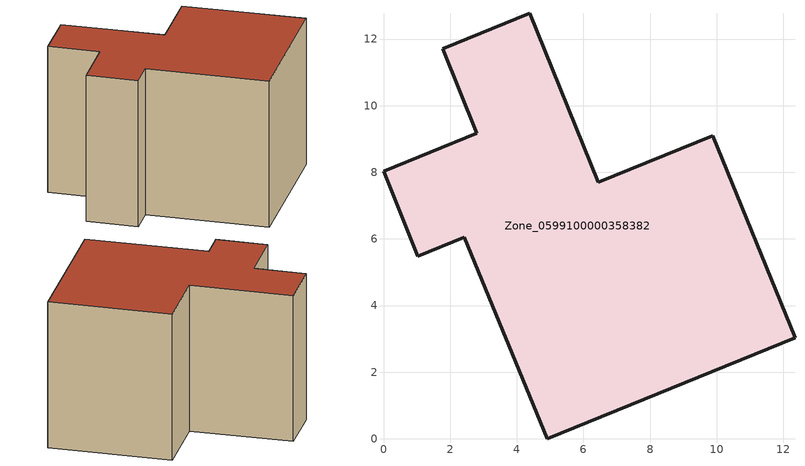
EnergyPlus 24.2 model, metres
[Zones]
Zone_0599100000358382
 floor ground (C_G): 4.91,0 2.43,6.05 1.03,5.48 0,8.03 2.8,9.17 1.77,11.72 4.38,12.78 6.45,7.7 9.88,9.1 12.35,3.04 z3.65
 wall outside (C_F): 6.45,7.7 4.38,12.78 1.77,11.72 2.8,9.17 0,8.03 1.03,5.48 2.43,6.05 4.91,0 12.35,3.04 9.88,9.1 6.45,7.7 z3.65:11.85
 roof outside (C_R): 4.91,0 12.35,3.04 9.88,9.1 6.45,7.7 4.38,12.78 1.77,11.72 2.8,9.17 0,8.03 1.03,5.48 2.43,6.05 z11.85
[BUILDING]
Pand.0599100000358382: North Axis=0; Terrain=City; Loads Convergence Tolerance Value=0.04; Temperature Convergence Tolerance Value=0.4; Solar Distribution=FullExterior; Maximum Number of Warmup Days=25; Minimum Number of Warmup Days=1
[Site:Location]
Rotterdam.The.Hague.AP_ZH_NLD Design_Conditions: Latitude=51.96; Longitude=4.45; Time Zone=1; Elevation=-4.5
[SITE:GROUNDTEMPERATURE:BUILDINGSURFACE]
18, 18, 18, 18, 18, 18, 18, 18, 18, 18, 18, 18
[MATERIAL] Thermal Absorptance=0.9; Solar Absorptance=0.7; Visible Absorptance=0.7
Name | Roughness | Thickness | Conductivity | Density | Specific Heat
G.TC.1992-2005 | MediumSmooth | 0.15 | 0.06 | 540 | 1210
F.TC.1992-2005 | Rough | 0.3 | 0.12 | 1920 | 840
R.TC.1992-2005 | MediumRough | 0.2 | 0.08 | 1500 | 1000
[CONSTRUCTION]
C_G: G.TC.1992-2005
C_F: F.TC.1992-2005
C_R: R.TC.1992-2005
[ZONE]
Zone_0599100000358382: Type=1; Multiplier=1; Ceiling Height=Autocalculate; Volume=Autocalculate; Floor Area=autocalculate; Part of Total Floor Area=Yes
[ZONEINFILTRATION:DESIGNFLOWRATE]
Infil_Zone_0599100000358382: Zone or ZoneList or Space or SpaceList=Zone_0599100000358382; Schedule=AlwaysOn; Design Flow Rate Calculation Method=Flow/Area; Flow Rate per Floor Area=0.0015; Constant Term Coefficient=1; Temperature Term Coefficient=0; Velocity Term Coefficient=0; Velocity Squared Term Coefficient=0
[HVACTEMPLATE:ZONE:IDEALLOADSAIRSYSTEM]
Zone_0599100000358382: Maximum Heating Supply Air Temperature=50; Minimum Cooling Supply Air Temperature=13; Maximum Heating Supply Air Humidity Ratio=0.0156; Minimum Cooling Supply Air Humidity Ratio=0.0077; Heating Limit=NoLimit; Cooling Limit=NoLimit; Dehumidification Control Type=ConstantSensibleHeatRatio; Cooling Sensible Heat Ratio=0.7; Dehumidification Setpoint=60; Humidification Control Type=None; Humidification Setpoint=30; Outdoor Air Method=None; Outdoor Air Flow Rate per Person=0.00944; Outdoor Air Flow Rate per Zone Floor Area=0; Outdoor Air Flow Rate per Zone=0; Demand Controlled Ventilation Type=None; Outdoor Air Economizer Type=NoEconomizer; Heat Recovery Type=None; Sensible Heat Recovery Effectiveness=0.7; Latent Heat Recovery Effectiveness=0.65
[ZONECONTROL:THERMOSTAT]
ThermostatControl_Zone_0599100000358382: Zone or ZoneList=Zone_0599100000358382; Control Type Schedule=DualSetpointControlType; Control 1=Thermostat_Zone_0599100000358382; Temperature Difference Between Cutout And Setpoint=0
[THERMOSTATSETPOINT:DUALSETPOINT]
Thermostat_Zone_0599100000358382: Heating Setpoint Temperature Schedule=HeatingSetpoint_Zone_0599100000358382; Cooling Setpoint Temperature Schedule=CoolingSetpoint_Zone_0599100000358382
[SCHEDULE:COMPACT]
HeatingSetpoint_Zone_0599100000358382: Through: 12/31, For: AllDays, Until: 24:00, 21
CoolingSetpoint_Zone_0599100000358382: Through: 12/31, For: AllDays, Until: 24:00, 24
DualSetpointControlType: Through: 12/31, For: AllDays, Until: 24:00, 4
AlwaysOn: Through: 12/31, For: AllDays, Until: 24:00, 1
